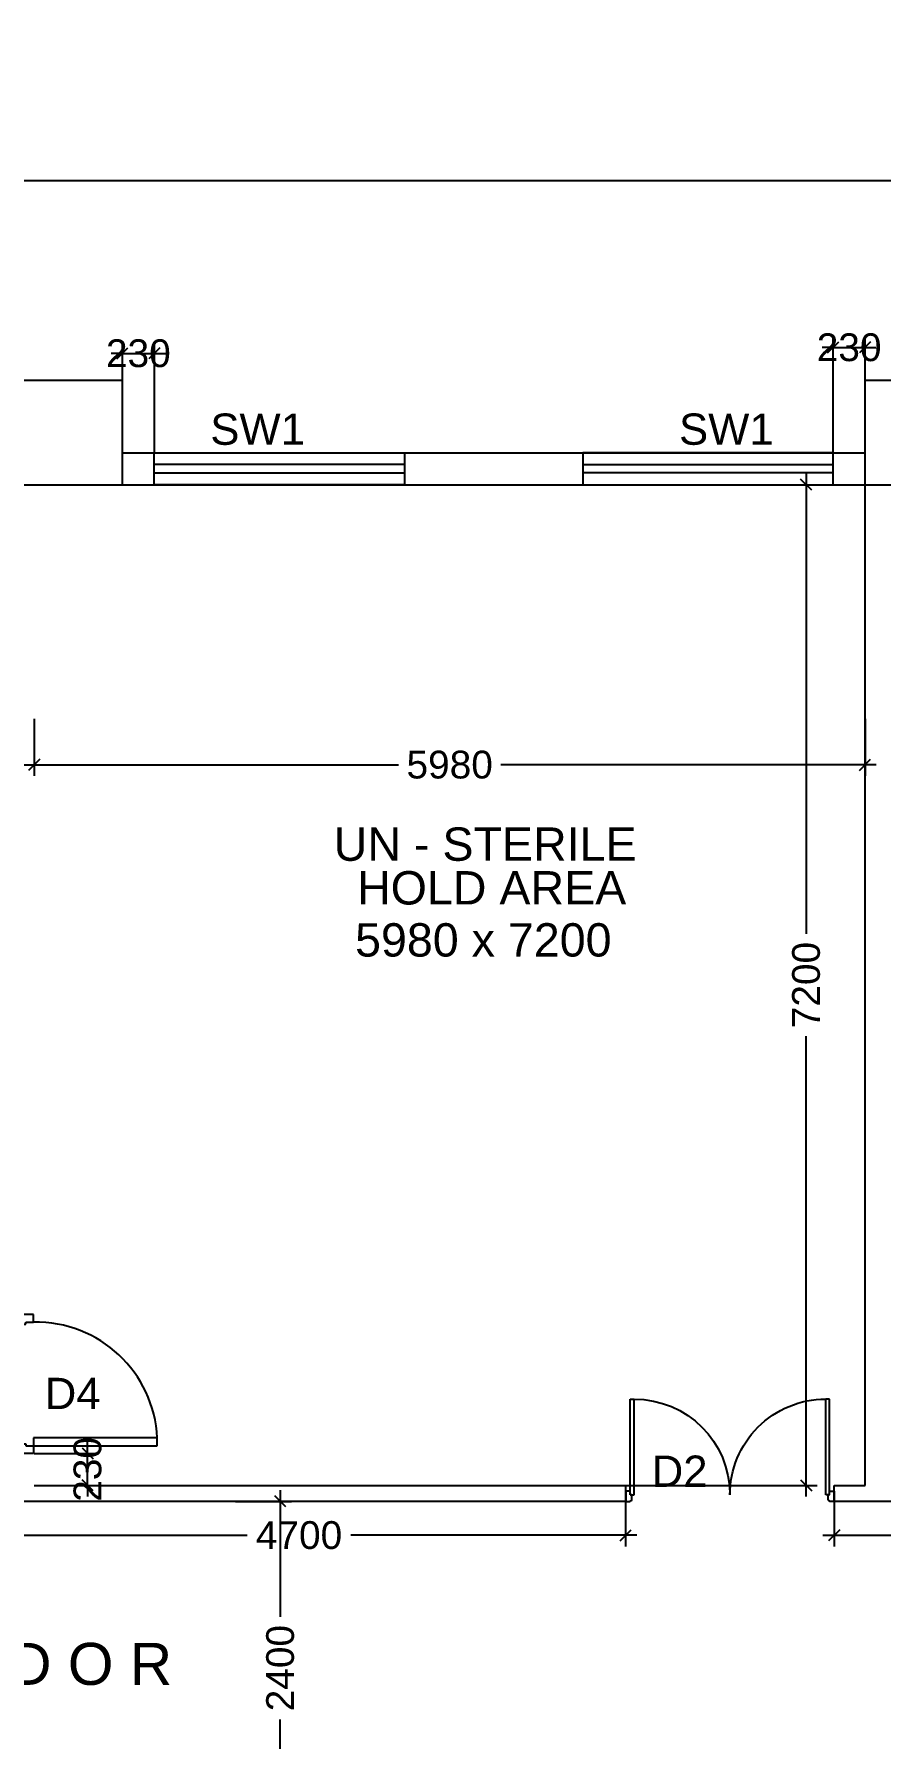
# Model space of a CAD drawing. Extents: x 7897917 to 8423973, y -6487334 to -6173396.
# Drawn here: x 8010057 to 8016150, y -6387729 to -6375462 of the extents above; entities that cross this region are included whole.
import ezdxf
from ezdxf.enums import TextEntityAlignment as Align

# ---------------------------------------------------------------- set-up
doc = ezdxf.new("R2010")
doc.units = 0
doc.header["$LTSCALE"] = 600
doc.header["$MEASUREMENT"] = 0
doc.header["$PDMODE"] = 35
doc.layers.get('0').update_dxf_attribs({"linetype": 'CONTINUOUS'})
doc.layers.get('Defpoints').update_dxf_attribs({"linetype": 'CONTINUOUS'})
for name, color, linetype in [('DIM-TEXT', 8, 'CONTINUOUS'), ('DIMEN', 5, 'CONTINUOUS'), ('DOOR', 32, 'CONTINUOUS'), ('joinery', 7, 'CONTINUOUS'), ('LA-column', 3, 'CONTINUOUS'), ('Room Dim', 1, 'CONTINUOUS'), ('TEXT', 6, 'CONTINUOUS'), ('TXT', 6, 'CONTINUOUS'), ('Walls', 7, 'CONTINUOUS'), ('WIN', 151, 'CONTINUOUS'), ('Working Dim', 5, 'CONTINUOUS')]:
    doc.layers.add(name, color=color, linetype=linetype)
doc.styles.add('ari', font='arial.ttf')
doc.styles.add('ARIAL', font='arial.ttf')
doc.styles.add('RT', font='romant.shx')
doc.dimstyles.new('int. dim', dxfattribs={"dimtxt": 450, "dimasz": 80, "dimexe": 80, "dimexo": 0, "dimgap": 70, "dimtad": 0, "dimdec": 0, "dimzin": 12, "dimdsep": 46, "dimtxsty": 'ari', "dimblk": 'OBLIQUE', "dimcen": 2, "dimdle": 80, "dimclrd": 256, "dimclre": 256, "dimclrt": 6, "dimadec": 0, "dimazin": 0, "dimtfac": 1, "dimtdec": 0, "dimtix": 1, "dimtmove": 2, "dimatfit": 3, "dimfxl": 1, "dimtolj": 1, "dimtzin": 0, "dimlwd": -1, "dimlwe": -1, "dimarcsym": 0})
doc.dimstyles.new('TEXT', dxfattribs={"dimscale": 0, "dimtxt": 600, "dimasz": 300, "dimexe": 300, "dimexo": 30, "dimgap": 50, "dimtad": 0, "dimdec": 0, "dimzin": 0, "dimdsep": 46, "dimtxsty": 'RT', "dimblk": 'OBLIQUE', "dimcen": 0.09, "dimdle": 300, "dimclrd": 256, "dimclre": 256, "dimclrt": 170, "dimadec": 0, "dimazin": 0, "dimtfac": 1, "dimtdec": 0, "dimtofl": 0, "dimtmove": 2, "dimatfit": 3, "dimfxl": 1, "dimfrac": 2, "dimtolj": 1, "dimtzin": 0, "dimlwd": -1, "dimlwe": -1, "dimarcsym": 0})

# ---------------------------------------------------------------- blocks, each defined once
blk = doc.blocks.new('_Oblique')
at = {"color": 0, "linetype": 'ByBlock', "lineweight": -2}
blk.add_line((-0.5, -0.5), (0.5, 0.5), dxfattribs=at)
blk = doc.blocks.new('*D229')
at = {"layer": 'Defpoints', "color": 0, "linetype": 'Continuous', "transparency": 16777216}
for p in [(8038814, -6372926, 18), (7997754, -6373078), (8038814, -6374464)]:
    blk.add_point(p, dxfattribs=at)
at = {"layer": 'DIM-TEXT', "transparency": 16777216}
for p, q in [((8038814, -6372926), (8038814, -6374764)), ((7997754, -6373078), (7997754, -6374764)), ((7997454, -6374464), (8012068, -6374464)), ((8039114, -6374464), (8024501, -6374464))]:
    blk.add_line(p, q, dxfattribs=at)
at = {"layer": 'DIM-TEXT', "linetype": 'Continuous', "transparency": 16777216, "xscale": 300, "yscale": 300, "zscale": 300, "rotation": 180}
blk.add_blockref('_Oblique', (7997754, -6374464), dxfattribs=at)
at = {"layer": 'DIM-TEXT', "linetype": 'Continuous', "transparency": 16777216, "xscale": 300, "yscale": 300, "zscale": 300}
blk.add_blockref('_Oblique', (8038814, -6374464), dxfattribs=at)
at = {"layer": 'DIM-TEXT', "color": 170, "linetype": 'Continuous', "transparency": 16777216, "insert": (8018284, -6374464), "char_height": 750, "attachment_point": 5, "style": 'ari'}
blk.add_mtext('\\A1;{\\H1.067x;STEP DOWN (20 BEDS) }', dxfattribs=at)
blk = doc.blocks.new('*D802')
at = {"layer": 'Defpoints', "color": 0, "linetype": 'Continuous', "transparency": 16777216}
for p in [(8038814, -6376515), (8038814, -6378105, -10), (7997754, -6378185, 1)]:
    blk.add_point(p, dxfattribs=at)
at = {"layer": 'DIM-TEXT', "transparency": 16777216}
for p, q in [((7997754, -6378185), (7997754, -6376215)), ((8038814, -6378105), (8038814, -6376215)), ((7997454, -6376515), (8016273, -6376515)), ((8039114, -6376515), (8020295, -6376515))]:
    blk.add_line(p, q, dxfattribs=at)
at = {"layer": 'DIM-TEXT', "linetype": 'Continuous', "transparency": 16777216, "xscale": 300, "yscale": 300, "zscale": 300, "rotation": 180}
blk.add_blockref('_Oblique', (7997754, -6376515), dxfattribs=at)
at = {"layer": 'DIM-TEXT', "linetype": 'Continuous', "transparency": 16777216, "xscale": 300, "yscale": 300, "zscale": 300}
blk.add_blockref('_Oblique', (8038814, -6376515), dxfattribs=at)
at = {"layer": 'DIM-TEXT', "color": 170, "linetype": 'Continuous', "transparency": 16777216, "insert": (8018284, -6376515), "char_height": 750, "attachment_point": 5, "style": 'ari'}
blk.add_mtext('\\A1;{\\H1.0667x;C.S.S.D}', dxfattribs=at)
blk = doc.blocks.new('Z$W@#1275')
at = {"layer": 'DOOR'}
for p, q in [((73, 1500), (0, 1500)), ((0, 1500), (0, 1467)), ((73, 1467), (73, 1500)), ((0, 1467), (2, 1467)), ((11, 1456), (11, 1458)), ((11, 1456), (47, 1456)), ((47, 1467), (736, 1467)), ((47, 1467), (47, 1439)), ((47, 1456), (47, 1467)), ((47, 1467), (73, 1467)), ((47, 1439), (736, 1439)), ((736, 1467), (736, 1439)), ((0, 33), (2, 33)), ((0, 0), (0, 33)), ((73, 0), (0, 0)), ((11, 44), (11, 42)), ((11, 44), (47, 44)), ((47, 61), (736, 61)), ((47, 33), (47, 61)), ((47, 44), (47, 33)), ((47, 33), (736, 33)), ((47, 33), (73, 33)), ((73, 33), (73, 0)), ((736, 33), (736, 61))]:
    blk.add_line(p, q, dxfattribs=at)
for centre, start, end in [((11, 1467), 180, 270), ((11, 33), 90, 180)]:
    blk.add_arc(centre, 9.13, start, end, dxfattribs=at)
at = {"layer": 'DOOR', "color": 145}
for centre, start, end in [((47, 1439), 270, 0), ((47, 61), 0, 90)]:
    blk.add_arc(centre, 689, start, end, dxfattribs=at)
blk = doc.blocks.new('1000')
at = {"layer": 'DOOR'}
for p, q in [((0, -100), (0, 0)), ((0, 0), (50, 0)), ((50, -100), (0, -100)), ((50, 0), (50, -2)), ((63, -49), (50, -49)), ((50, -49), (50, -100)), ((50, -100), (50, -901)), ((100, -100), (50, -100)), ((63, -13), (61, -13)), ((63, -13), (63, -49)), ((100, -901), (100, -100)), ((837, -13), (837, -49)), ((837, -13), (839, -13)), ((837, -49), (850, -49)), ((850, 0), (850, -2)), ((900, 0), (850, 0)), ((850, -49), (850, -100)), ((850, -100), (900, -100)), ((900, -100), (900, 0)), ((50, -901), (100, -901))]:
    blk.add_line(p, q, dxfattribs=at)
for centre, major_axis, start_param, end_param in [((50, -13), (-7.95, 7.95), 3.926991, 5.497787), ((850, -13), (7.95, 7.95), 0.785398, 2.356194)]:
    blk.add_ellipse(centre, major_axis=major_axis, ratio=1, start_param=start_param, end_param=end_param, dxfattribs=at)
at = {"layer": 'DOOR', "color": 145}
blk.add_ellipse((64, -115), major_axis=(-520, 590), ratio=1, start_param=2.464943, end_param=4.009476, dxfattribs=at)
blk = doc.blocks.new('*D803')
at = {"layer": 'Defpoints', "color": 0, "transparency": 16777216}
for p in [(8010057, -6380389, 5), (8016036, -6380389, 13), (8016036, -6380720)]:
    blk.add_point(p, dxfattribs=at)
at = {"layer": 'Working Dim', "transparency": 16777216}
for p, q in [((8010057, -6380389), (8010057, -6380800)), ((8016036, -6380389), (8016036, -6380800)), ((8009977, -6380720), (8012678, -6380720)), ((8016116, -6380720), (8013415, -6380720))]:
    blk.add_line(p, q, dxfattribs=at)
at = {"layer": 'Working Dim', "transparency": 16777216, "xscale": 80, "yscale": 80, "zscale": 80, "rotation": 180}
blk.add_blockref('_Oblique', (8010057, -6380720), dxfattribs=at)
at = {"layer": 'Working Dim', "transparency": 16777216, "xscale": 80, "yscale": 80, "zscale": 80}
blk.add_blockref('_Oblique', (8016036, -6380720), dxfattribs=at)
at = {"layer": 'Working Dim', "color": 6, "transparency": 16777216, "insert": (8013047, -6380720), "char_height": 200, "attachment_point": 5, "style": 'ari'}
blk.add_mtext('\\A1;5980', dxfattribs=at)
blk = doc.blocks.new('*D814')
at = {"layer": 'Defpoints', "color": 0, "transparency": 16777216}
for p in [(8015329, -6378705, 3), (8014119, -6385905, 13), (8015612, -6385905)]:
    blk.add_point(p, dxfattribs=at)
at = {"layer": 'Working Dim', "transparency": 16777216}
for p, q in [((8015329, -6378705), (8015692, -6378705)), ((8015612, -6378625), (8015612, -6381937)), ((8015612, -6385985), (8015612, -6382672)), ((8014119, -6385905), (8015692, -6385905))]:
    blk.add_line(p, q, dxfattribs=at)
at = {"layer": 'Working Dim', "transparency": 16777216, "xscale": 80, "yscale": 80, "zscale": 80}
for p, rotation in [((8015612, -6378705), 90), ((8015612, -6385905), 270)]:
    blk.add_blockref('_Oblique', p, dxfattribs=dict(at, rotation=rotation))
at = {"layer": 'Working Dim', "color": 6, "transparency": 16777216, "insert": (8015612, -6382305), "char_height": 200, "attachment_point": 5, "rotation": 90, "style": 'ari'}
blk.add_mtext('\\A1;7200', dxfattribs=at)
blk = doc.blocks.new('*D847')
at = {"layer": 'Defpoints', "color": 0, "transparency": 16777216}
for p in [(8011506, -6386020, 13), (8011506, -6388420, 3), (8011828, -6388420)]:
    blk.add_point(p, dxfattribs=at)
at = {"layer": 'Working Dim', "transparency": 16777216}
for p, q in [((8011828, -6385940), (8011828, -6386850)), ((8011506, -6386020), (8011908, -6386020)), ((8011828, -6388500), (8011828, -6387590)), ((8011506, -6388420), (8011908, -6388420))]:
    blk.add_line(p, q, dxfattribs=at)
at = {"layer": 'Working Dim', "transparency": 16777216, "xscale": 80, "yscale": 80, "zscale": 80}
for p, rotation in [((8011828, -6386020), 90), ((8011828, -6388420), 270)]:
    blk.add_blockref('_Oblique', p, dxfattribs=dict(at, rotation=rotation))
at = {"layer": 'Working Dim', "color": 6, "transparency": 16777216, "insert": (8011828, -6387220), "char_height": 200, "attachment_point": 5, "rotation": 90, "style": 'ari'}
blk.add_mtext('\\A1;2400', dxfattribs=at)
blk = doc.blocks.new('*D862')
at = {"layer": 'Defpoints', "color": 0, "transparency": 16777216}
for p in [(8009613, -6386020, 13), (8014313, -6386020, 18), (8014313, -6386264)]:
    blk.add_point(p, dxfattribs=at)
at = {"layer": 'Working Dim', "transparency": 16777216}
for p, q in [((8009613, -6386020), (8009613, -6386344)), ((8014313, -6386020), (8014313, -6386344)), ((8009533, -6386264), (8011591, -6386264)), ((8014393, -6386264), (8012336, -6386264))]:
    blk.add_line(p, q, dxfattribs=at)
at = {"layer": 'Working Dim', "transparency": 16777216, "xscale": 80, "yscale": 80, "zscale": 80, "rotation": 180}
blk.add_blockref('_Oblique', (8009613, -6386264), dxfattribs=at)
at = {"layer": 'Working Dim', "transparency": 16777216, "xscale": 80, "yscale": 80, "zscale": 80}
blk.add_blockref('_Oblique', (8014313, -6386264), dxfattribs=at)
at = {"layer": 'Working Dim', "color": 6, "transparency": 16777216, "insert": (8011963, -6386264), "char_height": 200, "attachment_point": 5, "style": 'ari'}
blk.add_mtext('\\A1;4700', dxfattribs=at)
blk = doc.blocks.new('*D863')
at = {"layer": 'Defpoints', "color": 0, "transparency": 16777216}
for p in [(8015813, -6386020, 18), (8018054, -6386020, 18), (8018054, -6386264)]:
    blk.add_point(p, dxfattribs=at)
at = {"layer": 'Working Dim', "transparency": 16777216}
for p, q in [((8015813, -6386020), (8015813, -6386344)), ((8018054, -6386020), (8018054, -6386344)), ((8015733, -6386264), (8016563, -6386264)), ((8018134, -6386264), (8017303, -6386264))]:
    blk.add_line(p, q, dxfattribs=at)
at = {"layer": 'Working Dim', "transparency": 16777216, "xscale": 80, "yscale": 80, "zscale": 80, "rotation": 180}
blk.add_blockref('_Oblique', (8015813, -6386264), dxfattribs=at)
at = {"layer": 'Working Dim', "transparency": 16777216, "xscale": 80, "yscale": 80, "zscale": 80}
blk.add_blockref('_Oblique', (8018054, -6386264), dxfattribs=at)
at = {"layer": 'Working Dim', "color": 6, "transparency": 16777216, "insert": (8016933, -6386264), "char_height": 200, "attachment_point": 5, "style": 'ari'}
blk.add_mtext('\\A1;2240', dxfattribs=at)
blk = doc.blocks.new('*D1092')
at = {"layer": 'Defpoints', "color": 0, "transparency": 16777216}
for p in [(8010922, -6377760), (8010692, -6377955, 3), (8010922, -6378475)]:
    blk.add_point(p, dxfattribs=at)
at = {"layer": 'Working Dim', "transparency": 16777216}
for p, q in [((8010692, -6377955), (8010692, -6377680)), ((8010922, -6378475), (8010922, -6377680)), ((8010692, -6377760), (8010612, -6377760)), ((8010692, -6377760), (8010922, -6377760)), ((8010922, -6377760), (8011002, -6377760))]:
    blk.add_line(p, q, dxfattribs=at)
at = {"layer": 'Working Dim', "transparency": 16777216, "xscale": 80, "yscale": 80, "zscale": 80}
blk.add_blockref('_Oblique', (8010692, -6377760), dxfattribs=at)
at = {"layer": 'Working Dim', "transparency": 16777216, "xscale": 80, "yscale": 80, "zscale": 80, "rotation": 180}
blk.add_blockref('_Oblique', (8010922, -6377760), dxfattribs=at)
at = {"layer": 'Working Dim', "color": 6, "transparency": 16777216, "insert": (8010807, -6377760), "char_height": 200, "attachment_point": 5, "style": 'ari'}
blk.add_mtext('\\A1;230', dxfattribs=at)
blk = doc.blocks.new('*D1093')
at = {"layer": 'Defpoints', "color": 0, "transparency": 16777216}
for p in [(8016036, -6377717), (8015806, -6378475), (8016036, -6378475)]:
    blk.add_point(p, dxfattribs=at)
at = {"layer": 'Working Dim', "transparency": 16777216}
for p, q in [((8015806, -6377717), (8015726, -6377717)), ((8015806, -6378475), (8015806, -6377637)), ((8015806, -6377717), (8016036, -6377717)), ((8016036, -6378475), (8016036, -6377637)), ((8016036, -6377717), (8016116, -6377717))]:
    blk.add_line(p, q, dxfattribs=at)
at = {"layer": 'Working Dim', "transparency": 16777216, "xscale": 80, "yscale": 80, "zscale": 80}
blk.add_blockref('_Oblique', (8015806, -6377717), dxfattribs=at)
at = {"layer": 'Working Dim', "transparency": 16777216, "xscale": 80, "yscale": 80, "zscale": 80, "rotation": 180}
blk.add_blockref('_Oblique', (8016036, -6377717), dxfattribs=at)
at = {"layer": 'Working Dim', "color": 6, "transparency": 16777216, "insert": (8015921, -6377717), "char_height": 200, "attachment_point": 5, "style": 'ari'}
blk.add_mtext('\\A1;230', dxfattribs=at)
blk = doc.blocks.new('*D1104')
at = {"layer": 'Defpoints', "color": 0, "transparency": 16777216}
for p in [(8010057, -6385675), (8010442, -6385675), (8010057, -6385905)]:
    blk.add_point(p, dxfattribs=at)
at = {"layer": 'Working Dim', "transparency": 16777216}
for p, q in [((8010057, -6385675), (8010522, -6385675)), ((8010442, -6385675), (8010442, -6385595)), ((8010442, -6385905), (8010442, -6385675)), ((8010057, -6385905), (8010522, -6385905)), ((8010442, -6385905), (8010442, -6385985))]:
    blk.add_line(p, q, dxfattribs=at)
at = {"layer": 'Working Dim', "transparency": 16777216, "xscale": 80, "yscale": 80, "zscale": 80}
for p, rotation in [((8010442, -6385675), 270), ((8010442, -6385905), 90)]:
    blk.add_blockref('_Oblique', p, dxfattribs=dict(at, rotation=rotation))
at = {"layer": 'Working Dim', "color": 6, "transparency": 16777216, "insert": (8010442, -6385790), "char_height": 200, "attachment_point": 5, "rotation": 90, "style": 'ari'}
blk.add_mtext('\\A1;230', dxfattribs=at)

msp = doc.modelspace()

# ---------------------------------------------------------------- linework, layer by layer
at = {"layer": 'LA-column', "color": 2, "elevation": 3.421}
for points in [[(8009941.872, -6378704.615), (8010691.872, -6378704.615), (8010691.872, -6377954.615), (8009941.872, -6377954.615)], [(8016034.872, -6378704.612), (8016784.872, -6378704.612), (8016784.872, -6377954.612), (8016034.872, -6377954.612)]]:
    msp.add_lwpolyline(points, close=True, dxfattribs=at)
at = {"layer": 'Walls'}
for p, q in [((8010691.865, -6378474.648), (8016035.865, -6378474.648)), ((8010691.865, -6378704.648), (8016035.865, -6378704.648)), ((8016036.313, -6385905.078), (8016036.313, -6378704.52)), ((8010056.865, -6385905.078), (8014313.313, -6385905.078)), ((8014313.313, -6386020.079), (8014313.313, -6385905.078)), ((8015813.313, -6385905.078), (8016036.313, -6385905.078)), ((8015813.313, -6386020.078), (8015813.313, -6385905.078)), ((8014313.313, -6386020.079), (8009613.313, -6386020.08)), ((8018053.563, -6386020.078), (8015813.313, -6386020.078))]:
    msp.add_line(p, q, dxfattribs=at)
at = {"layer": 'WIN', "linetype": 'Continuous'}
for p, q in [((8012721.865, -6378560.098), (8010921.865, -6378560.098)), ((8014005.865, -6378560.098), (8015805.865, -6378560.098))]:
    msp.add_line(p, q, dxfattribs=at)
for points in [[(8012721.865, -6378474.648), (8012721.865, -6378704.648), (8010921.865, -6378704.648), (8010921.865, -6378474.648)], [(8014005.865, -6378474.648), (8014005.865, -6378704.648), (8015805.865, -6378704.648), (8015805.865, -6378474.648)]]:
    msp.add_lwpolyline(points, close=True, dxfattribs=at)
for points in [[(8010921.865, -6378619.197), (8012721.865, -6378619.197)], [(8015805.865, -6378619.197), (8014005.865, -6378619.197)]]:
    msp.add_lwpolyline(points, dxfattribs=at)

# ---------------------------------------------------------------- block references
at = {"layer": 'DIMEN', "xscale": -1.000014692544937, "yscale": 1.000014692544937, "zscale": 1.000014692544937, "rotation": 270}
msp.add_blockref('Z$W@#1275', (8014313.313, -6386020.078), dxfattribs=at)
at = {"layer": 'DOOR', "linetype": 'Continuous', "xscale": 1.111111104488403, "yscale": 1.111111104488403, "zscale": 1.111111104488403, "rotation": 90.00001325483595}
msp.add_blockref('1000', (8009941.865, -6385675.078), dxfattribs=at)

# ---------------------------------------------------------------- texts
at = {"layer": 'joinery', "style": 'ari'}
for s, p in [('SW1', (8011665.296, -6378417.636)), ('SW1', (8015037.729, -6378417.409)), ('D2', (8014701.455, -6385915.478))]:
    msp.add_text(s, height=225, dxfattribs=at).set_placement(p, align=Align.CENTER)
msp.add_text('D4', height=225, dxfattribs=at).set_placement((8010133.535, -6385356.028, 4.241))
at = {"layer": 'Room Dim', "style": 'ARIAL'}
msp.add_text('5980 x 7200', height=240, dxfattribs=at).set_placement((8013288.903, -6382099.971), align=Align.CENTER)
at = {"layer": 'TEXT', "color": 7, "style": 'ARIAL'}
for s, p in [('UN - STERILE ', (8013348.971, -6381410.894)), ('HOLD AREA', (8013348.971, -6381725.265))]:
    msp.add_text(s, height=240, dxfattribs=at).set_placement(p, align=Align.CENTER)
at = {"layer": 'TXT', "color": 7, "style": 'ARIAL'}
msp.add_text('2.40 M      W I D E      C O R R I D O R', height=302.4, dxfattribs=at).set_placement((8007412.796, -6387340.631), align=Align.CENTER)

# ---------------------------------------------------------------- dimensions: what is measured, and where the dimension line sits
at = {"layer": 'DIM-TEXT', "linetype": 'Continuous'}
for base, p1, p2, text, picture, middle in [((8038814.189, -6374463.711, 14.331), (7997754.348, -6373077.647, 14.331), (8038814.189, -6372925.647, 32.311), '{\\H1.067x;STEP DOWN (20 BEDS) }', '*D229', (8018284.268, -6374463.711, 14.331)), ((8038814.092, -6376515.327, 14.714), (7997753.872, -6378184.629, 15.745), (8038814.092, -6378104.713, 4.452), '{\\H1.0667x;C.S.S.D}', '*D802', (8018283.982, -6376515.327, 14.714))]:
    dim = msp.add_linear_dim(base=base, p1=p1, p2=p2, angle=180, text=text, dimstyle='TEXT', override={"dimscale": 1, "dimtxt": 750, "dimexo": 0, "dimtxsty": 'ari'}, dxfattribs=at)
    dim.commit()
    dim.dimension.update_dxf_attribs({"geometry": picture, "text_midpoint": middle})
at = {"layer": 'Working Dim'}
for base, p1, p2, override, picture, middle in [((8016035.865, -6377716.673), (8015805.865, -6378474.648), (8016035.865, -6378474.648), {"dimtxt": 200, "dimarcsym": 1}, '*D1093', (8015920.865, -6377716.673)), ((8010921.865, -6377759.994), (8010691.872, -6377954.615, 3.421), (8010921.865, -6378474.648), {"dimtxt": 200, "dimarcsym": 1}, '*D1092', (8010806.868, -6377759.994)), ((8014313.313, -6386264.256), (8009613.313, -6386020.08, 13.302), (8014313.313, -6386020.078, 17.777), {"dimtxt": 200}, '*D862', (8011963.313, -6386264.256)), ((8018053.563, -6386264.256), (8015813.314, -6386020.078, 17.777), (8018053.563, -6386020.078, 18.354), {"dimtxt": 200}, '*D863', (8016933.438, -6386264.256))]:
    dim = msp.add_linear_dim(base=base, p1=p1, p2=p2, dimstyle='int. dim', override=override, dxfattribs=at)
    dim.commit()
    dim.dimension.update_dxf_attribs({"geometry": picture, "text_midpoint": middle})
for base, p1, p2, angle, override, picture, middle in [((8015611.686, -6385905.078), (8015328.939, -6378704.679, 3.422), (8014119.297, -6385905.078, 13.302), 270, {"dimtxt": 200}, '*D814', (8015611.686, -6382304.878)), ((8010441.644, -6385675.078), (8010056.865, -6385905.078), (8010056.865, -6385675.078), 90, {"dimtxt": 200, "dimarcsym": 1}, '*D1104', (8010441.644, -6385790.078)), ((8011827.988, -6388419.626), (8011505.715, -6386020.079, 13.302), (8011505.715, -6388419.626, 3.421), 270, {"dimtxt": 200}, '*D847', (8011827.988, -6387219.853))]:
    dim = msp.add_linear_dim(base=base, p1=p1, p2=p2, angle=angle, dimstyle='int. dim', override=override, dxfattribs=at)
    dim.commit()
    dim.dimension.update_dxf_attribs({"geometry": picture, "text_midpoint": middle})
dim = msp.add_linear_dim(base=(8016036.313, -6380719.559), p1=(8010056.865, -6380389.039, 5.131), p2=(8016036.313, -6380389.039, 13.302), text='5980', dimstyle='int. dim', override={"dimtxt": 200}, dxfattribs=at)
dim.commit()
dim.dimension.update_dxf_attribs({"geometry": '*D803', "text_midpoint": (8013046.589, -6380719.559)})

doc.saveas('drawing.dxf')
